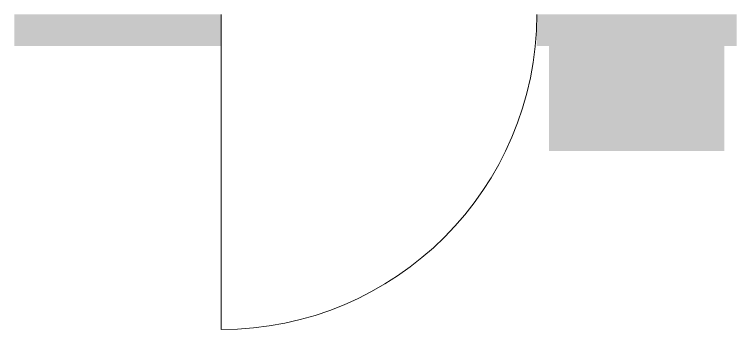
# Model space of a CAD drawing. Header units: millimetres. Extents: x -376000 to 292178, y -193032 to 188048.
# Drawn here: x -130342 to -128282, y -104031 to -103131 of the extents above; entities that cross this region are included whole.
import ezdxf

# ---------------------------------------------------------------- set-up
doc = ezdxf.new("R2010")
doc.units = ezdxf.units.MM
for name, color, linetype, lineweight in [('02_既存平面-内部建具・サッシ', 7, 'Continuous', 18), ('_区分表-C_A：塗（壁）-2 (2D)', 7, 'Continuous', 5), ('_区分表-オーナー：塗（壁）-3 (2D)', 7, 'Continuous', 5)]:
    doc.layers.add(name, color=color, linetype=linetype, lineweight=lineweight)
doc.layers.add('03_0.15', color=7, linetype='Continuous', lineweight=15, true_color=0x990099)
doc.layers.add('08_ハッチ・色', color=7, linetype='Continuous', lineweight=5, true_color=0x888888)

# ---------------------------------------------------------------- blocks, each defined once
blk = doc.blocks.new('グループ-328')
at = {"layer": '03_0.15'}
blk.add_line((-129752.2, -104030.9), (-129752.2, -103130.9), dxfattribs=at)
blk.add_arc((-129752.2, -103130.9), 900, 270, 0, dxfattribs=at)
blk = doc.blocks.new('区分表-C_A：塗（壁）-2 (2D)')
at = {"layer": '08_ハッチ・色', "linetype": 'Continuous', "lineweight": 0, "true_color": 0x80ff00}
for points in [[(-128817.2, -103520.9), (-128817.2, -103220.9), (-128317.2, -103220.9)], [(-128317.2, -103220.9), (-128317.2, -103520.9), (-128817.2, -103520.9)]]:
    blk.add_hatch(color=70, dxfattribs=at).paths.add_polyline_path(points)
at = {"layer": '08_ハッチ・色', "color": 141}
blk.add_solid([(-129752.2, -103220.9), (-129752.2, -103130.9), (-130342.2, -103220.9), (-130342.2, -103130.9)], dxfattribs=at)
at = {"layer": '02_既存平面-内部建具・サッシ', "color": 7, "transparency": 33554559}
blk.add_blockref('グループ-328', (0, 0), dxfattribs=at)
blk = doc.blocks.new('グループ-446')
at = {"layer": '03_0.15'}
blk.add_line((-129752.2, -104030.9), (-129752.2, -103130.9), dxfattribs=at)
blk.add_arc((-129752.2, -103130.9), 900, 270, 0, dxfattribs=at)
blk = doc.blocks.new('区分表-オーナー：塗（壁）-3 (2D)')
at = {"layer": '08_ハッチ・色', "color": 141}
for points in [[(-129752.2, -103220.9), (-129752.2, -103130.9), (-130342.2, -103220.9), (-130342.2, -103130.9)], [(-128282.2, -103220.9), (-128282.2, -103130.9), (-128852.2, -103220.9), (-128852.2, -103130.9)]]:
    blk.add_solid(points, dxfattribs=at)
at = {"layer": '02_既存平面-内部建具・サッシ', "color": 7, "transparency": 33554559}
blk.add_blockref('グループ-446', (0, 0), dxfattribs=at)

msp = doc.modelspace()

# ---------------------------------------------------------------- block references
at = {"layer": '_区分表-C_A：塗（壁）-2 (2D)'}
msp.add_blockref('区分表-C_A：塗（壁）-2 (2D)', (0, 0), dxfattribs=at)
at = {"layer": '_区分表-オーナー：塗（壁）-3 (2D)'}
msp.add_blockref('区分表-オーナー：塗（壁）-3 (2D)', (0, 0), dxfattribs=at)

doc.saveas('drawing.dxf')
